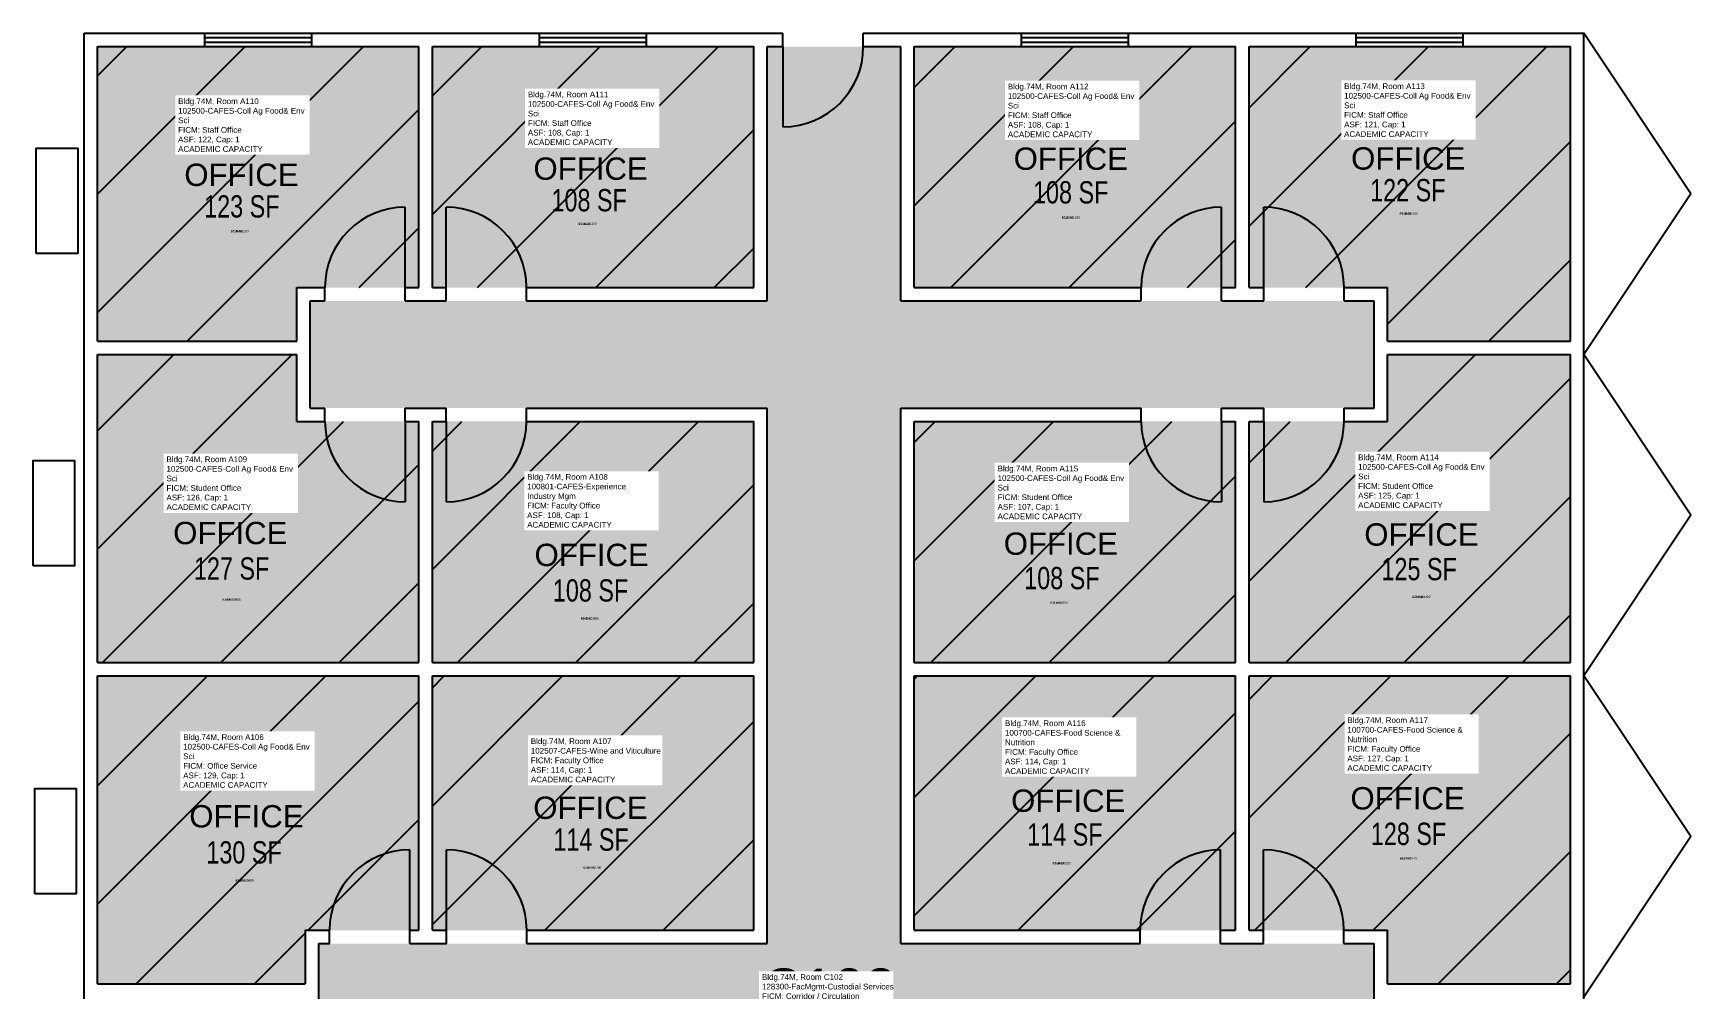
# Model space of a CAD drawing. Header units: inches. Extents: x 21 to 1164, y 3879 to 5666.
# Drawn here: x 421 to 1164, y 5237 to 5666 of the extents above; entities that cross this region are included whole.
import ezdxf
from ezdxf.enums import TextEntityAlignment as Align

# ---------------------------------------------------------------- set-up
doc = ezdxf.new("R2010")
doc.units = ezdxf.units.IN
doc.header["$LTSCALE"] = 0.5
doc.header["$MEASUREMENT"] = 0
for name, color, linetype in [('A-DOOR', 2, 'Continuous'), ('A-GLAZ', 1, 'Continuous'), ('A-IDEN-RNUM', 7, 'Continuous'), ('A-IDEN-SNUM', 4, 'Continuous'), ('A-IDEN-TEXT', 4, 'Continuous'), ('A-IDEN-VNUM', 4, 'Continuous'), ('A-WALL', 5, 'Continuous'), ('AREA-TEXT', 3, 'Continuous'), ('Rooms-Capacity', 4, 'Continuous'), ('Rooms-Category-Color', 7, 'Continuous'), ('Rooms-College-Color', 7, 'Continuous'), ('Rooms-Department-Color', 7, 'Continuous'), ('Rooms-Division-Color', 7, 'Continuous'), ('Rooms-Information', 7, 'Continuous')]:
    doc.layers.add(name, color=color, linetype=linetype)
doc.styles.add('Arial', font='arial.ttf')
doc.styles.add('CP_AREA', font='arial.ttf', dxfattribs={"height": 15})
doc.styles.add('CP_ROOMSNUMBER', font='arial.ttf', dxfattribs={"height": 1})

msp = doc.modelspace()

# ---------------------------------------------------------------- hatches: boundary and pattern name
at = {"layer": 'Rooms-Capacity'}
h = msp.add_hatch(dxfattribs=at)
h.set_pattern_fill('ANSI31', color=256, scale=300, style=0)
h.paths.add_polyline_path([(449.67, 5527.97), (449.67, 5659.97), (593.67, 5659.97), (593.67, 5551.97), (538.89, 5551.97), (538.89, 5527.97)])
h = msp.add_hatch(dxfattribs=at)
h.set_pattern_fill('ANSI31', color=256, scale=300, style=0)
h.paths.add_polyline_path([(599.67, 5551.97), (599.67, 5659.97), (743.67, 5659.97), (743.67, 5551.97)])
h = msp.add_hatch(dxfattribs=at)
h.set_pattern_fill('ANSI31', color=256, scale=300, style=0)
h.paths.add_polyline_path([(815.67, 5551.97), (815.67, 5659.97), (959.67, 5659.97), (959.67, 5551.97)])
h = msp.add_hatch(dxfattribs=at)
h.set_pattern_fill('ANSI31', color=256, scale=300, style=0)
h.paths.add_polyline_path([(965.67, 5551.97), (965.67, 5659.97), (1109.67, 5659.97), (1109.67, 5527.97), (1027.76, 5527.97), (1027.76, 5551.97)])
h = msp.add_hatch(dxfattribs=at)
h.set_pattern_fill('ANSI31', color=256, scale=300, style=0)
h.paths.add_polyline_path([(593.67, 5491.97), (538.89, 5491.97), (538.89, 5521.97), (449.67, 5521.97), (449.67, 5383.97), (593.67, 5383.97)])
h = msp.add_hatch(dxfattribs=at)
h.set_pattern_fill('ANSI31', color=256, scale=300, style=0)
h.paths.add_polyline_path([(965.67, 5491.97), (965.67, 5383.97), (1109.67, 5383.97), (1109.67, 5521.97), (1027.76, 5521.97), (1027.76, 5491.97)])
h = msp.add_hatch(dxfattribs=at)
h.set_pattern_fill('ANSI31', color=256, scale=300, style=0)
h.paths.add_polyline_path([(599.67, 5491.97), (599.67, 5383.97), (743.67, 5383.97), (743.67, 5491.97)])
h = msp.add_hatch(dxfattribs=at)
h.set_pattern_fill('ANSI31', color=256, scale=300, style=0)
h.paths.add_polyline_path([(815.67, 5491.97), (815.67, 5383.97), (959.67, 5383.97), (959.67, 5491.97)])
h = msp.add_hatch(dxfattribs=at)
h.set_pattern_fill('ANSI31', color=256, scale=300, style=0)
h.paths.add_polyline_path([(449.67, 5239.97), (449.67, 5377.97), (593.67, 5377.97), (593.67, 5263.97), (542.69, 5263.97), (542.69, 5239.97)])
h = msp.add_hatch(dxfattribs=at)
h.set_pattern_fill('ANSI31', color=256, scale=300, style=0)
h.paths.add_polyline_path([(599.67, 5263.97), (599.67, 5377.97), (743.67, 5377.97), (743.67, 5263.97)])
h = msp.add_hatch(dxfattribs=at)
h.set_pattern_fill('ANSI31', color=256, scale=300, style=0)
h.paths.add_polyline_path([(959.67, 5263.97), (815.67, 5263.97), (815.67, 5377.97), (959.67, 5377.97)])
h = msp.add_hatch(dxfattribs=at)
h.set_pattern_fill('ANSI31', color=256, scale=300, style=0)
h.paths.add_polyline_path([(965.67, 5263.97), (1027.76, 5263.97), (1027.76, 5239.97), (1109.67, 5239.97), (1109.67, 5377.97), (965.67, 5377.97)])
at = {"layer": 'Rooms-Category-Color', "true_color": 0xfa9ba3}
for points in [[(449.67, 5527.97), (449.67, 5659.97), (593.67, 5659.97), (593.67, 5551.97), (538.89, 5551.97), (538.89, 5527.97)], [(599.67, 5551.97), (599.67, 5659.97), (743.67, 5659.97), (743.67, 5551.97)], [(815.67, 5551.97), (815.67, 5659.97), (959.67, 5659.97), (959.67, 5551.97)], [(965.67, 5551.97), (965.67, 5659.97), (1109.67, 5659.97), (1109.67, 5527.97), (1027.76, 5527.97), (1027.76, 5551.97)], [(593.67, 5491.97), (538.89, 5491.97), (538.89, 5521.97), (449.67, 5521.97), (449.67, 5383.97), (593.67, 5383.97)], [(965.67, 5491.97), (965.67, 5383.97), (1109.67, 5383.97), (1109.67, 5521.97), (1027.76, 5521.97), (1027.76, 5491.97)], [(599.67, 5491.97), (599.67, 5383.97), (743.67, 5383.97), (743.67, 5491.97)], [(815.67, 5491.97), (815.67, 5383.97), (959.67, 5383.97), (959.67, 5491.97)], [(449.67, 5239.97), (449.67, 5377.97), (593.67, 5377.97), (593.67, 5263.97), (542.69, 5263.97), (542.69, 5239.97)], [(599.67, 5263.97), (599.67, 5377.97), (743.67, 5377.97), (743.67, 5263.97)], [(959.67, 5263.97), (815.67, 5263.97), (815.67, 5377.97), (959.67, 5377.97)], [(965.67, 5263.97), (1027.76, 5263.97), (1027.76, 5239.97), (1109.67, 5239.97), (1109.67, 5377.97), (965.67, 5377.97)]]:
    msp.add_hatch(color=241, dxfattribs=at).paths.add_polyline_path(points)
at = {"layer": 'Rooms-Category-Color', "true_color": 0xadadad}
msp.add_hatch(color=253, dxfattribs=at).paths.add_polyline_path([(809.67, 5659.97), (749.67, 5659.97), (749.67, 5545.97), (544.89, 5545.97), (544.89, 5497.97), (749.67, 5497.97), (749.67, 5257.97), (548.69, 5257.97), (548.69, 5209.97), (749.67, 5209.97), (749.67, 5083.97), (809.67, 5083.97), (809.67, 5209.97), (1021.76, 5209.97), (1021.76, 5257.97), (809.67, 5257.97), (809.67, 5497.97), (1021.76, 5497.97), (1021.76, 5545.97), (809.67, 5545.97)])
at = {"layer": 'Rooms-College-Color', "true_color": 0xe3c5e1}
for points in [[(449.67, 5527.97), (449.67, 5659.97), (593.67, 5659.97), (593.67, 5551.97), (538.89, 5551.97), (538.89, 5527.97)], [(599.67, 5551.97), (599.67, 5659.97), (743.67, 5659.97), (743.67, 5551.97)], [(815.67, 5551.97), (815.67, 5659.97), (959.67, 5659.97), (959.67, 5551.97)], [(965.67, 5551.97), (965.67, 5659.97), (1109.67, 5659.97), (1109.67, 5527.97), (1027.76, 5527.97), (1027.76, 5551.97)], [(593.67, 5491.97), (538.89, 5491.97), (538.89, 5521.97), (449.67, 5521.97), (449.67, 5383.97), (593.67, 5383.97)], [(965.67, 5491.97), (965.67, 5383.97), (1109.67, 5383.97), (1109.67, 5521.97), (1027.76, 5521.97), (1027.76, 5491.97)], [(599.67, 5491.97), (599.67, 5383.97), (743.67, 5383.97), (743.67, 5491.97)], [(815.67, 5491.97), (815.67, 5383.97), (959.67, 5383.97), (959.67, 5491.97)], [(449.67, 5239.97), (449.67, 5377.97), (593.67, 5377.97), (593.67, 5263.97), (542.69, 5263.97), (542.69, 5239.97)], [(599.67, 5263.97), (599.67, 5377.97), (743.67, 5377.97), (743.67, 5263.97)], [(959.67, 5263.97), (815.67, 5263.97), (815.67, 5377.97), (959.67, 5377.97)], [(965.67, 5263.97), (1027.76, 5263.97), (1027.76, 5239.97), (1109.67, 5239.97), (1109.67, 5377.97), (965.67, 5377.97)]]:
    msp.add_hatch(color=254, dxfattribs=at).paths.add_polyline_path(points)
at = {"layer": 'Rooms-College-Color', "true_color": 0xadadad}
msp.add_hatch(color=253, dxfattribs=at).paths.add_polyline_path([(809.67, 5659.97), (749.67, 5659.97), (749.67, 5545.97), (544.89, 5545.97), (544.89, 5497.97), (749.67, 5497.97), (749.67, 5257.97), (548.69, 5257.97), (548.69, 5209.97), (749.67, 5209.97), (749.67, 5083.97), (809.67, 5083.97), (809.67, 5209.97), (1021.76, 5209.97), (1021.76, 5257.97), (809.67, 5257.97), (809.67, 5497.97), (1021.76, 5497.97), (1021.76, 5545.97), (809.67, 5545.97)])
at = {"layer": 'Rooms-Department-Color', "true_color": 0xe3c5e1}
for points in [[(449.67, 5527.97), (449.67, 5659.97), (593.67, 5659.97), (593.67, 5551.97), (538.89, 5551.97), (538.89, 5527.97)], [(599.67, 5551.97), (599.67, 5659.97), (743.67, 5659.97), (743.67, 5551.97)], [(815.67, 5551.97), (815.67, 5659.97), (959.67, 5659.97), (959.67, 5551.97)], [(965.67, 5551.97), (965.67, 5659.97), (1109.67, 5659.97), (1109.67, 5527.97), (1027.76, 5527.97), (1027.76, 5551.97)], [(593.67, 5491.97), (538.89, 5491.97), (538.89, 5521.97), (449.67, 5521.97), (449.67, 5383.97), (593.67, 5383.97)], [(965.67, 5491.97), (965.67, 5383.97), (1109.67, 5383.97), (1109.67, 5521.97), (1027.76, 5521.97), (1027.76, 5491.97)], [(599.67, 5491.97), (599.67, 5383.97), (743.67, 5383.97), (743.67, 5491.97)], [(815.67, 5491.97), (815.67, 5383.97), (959.67, 5383.97), (959.67, 5491.97)], [(449.67, 5239.97), (449.67, 5377.97), (593.67, 5377.97), (593.67, 5263.97), (542.69, 5263.97), (542.69, 5239.97)], [(599.67, 5263.97), (599.67, 5377.97), (743.67, 5377.97), (743.67, 5263.97)], [(959.67, 5263.97), (815.67, 5263.97), (815.67, 5377.97), (959.67, 5377.97)], [(965.67, 5263.97), (1027.76, 5263.97), (1027.76, 5239.97), (1109.67, 5239.97), (1109.67, 5377.97), (965.67, 5377.97)]]:
    msp.add_hatch(color=254, dxfattribs=at).paths.add_polyline_path(points)
at = {"layer": 'Rooms-Department-Color', "true_color": 0xacacac}
msp.add_hatch(color=253, dxfattribs=at).paths.add_polyline_path([(809.67, 5659.97), (749.67, 5659.97), (749.67, 5545.97), (544.89, 5545.97), (544.89, 5497.97), (749.67, 5497.97), (749.67, 5257.97), (548.69, 5257.97), (548.69, 5209.97), (749.67, 5209.97), (749.67, 5083.97), (809.67, 5083.97), (809.67, 5209.97), (1021.76, 5209.97), (1021.76, 5257.97), (809.67, 5257.97), (809.67, 5497.97), (1021.76, 5497.97), (1021.76, 5545.97), (809.67, 5545.97)])
at = {"layer": 'Rooms-Division-Color', "true_color": 0xe3c5e1}
for points in [[(449.67, 5527.97), (449.67, 5659.97), (593.67, 5659.97), (593.67, 5551.97), (538.89, 5551.97), (538.89, 5527.97)], [(599.67, 5551.97), (599.67, 5659.97), (743.67, 5659.97), (743.67, 5551.97)], [(815.67, 5551.97), (815.67, 5659.97), (959.67, 5659.97), (959.67, 5551.97)], [(965.67, 5551.97), (965.67, 5659.97), (1109.67, 5659.97), (1109.67, 5527.97), (1027.76, 5527.97), (1027.76, 5551.97)], [(593.67, 5491.97), (538.89, 5491.97), (538.89, 5521.97), (449.67, 5521.97), (449.67, 5383.97), (593.67, 5383.97)], [(965.67, 5491.97), (965.67, 5383.97), (1109.67, 5383.97), (1109.67, 5521.97), (1027.76, 5521.97), (1027.76, 5491.97)], [(599.67, 5491.97), (599.67, 5383.97), (743.67, 5383.97), (743.67, 5491.97)], [(815.67, 5491.97), (815.67, 5383.97), (959.67, 5383.97), (959.67, 5491.97)], [(449.67, 5239.97), (449.67, 5377.97), (593.67, 5377.97), (593.67, 5263.97), (542.69, 5263.97), (542.69, 5239.97)], [(599.67, 5263.97), (599.67, 5377.97), (743.67, 5377.97), (743.67, 5263.97)], [(959.67, 5263.97), (815.67, 5263.97), (815.67, 5377.97), (959.67, 5377.97)], [(965.67, 5263.97), (1027.76, 5263.97), (1027.76, 5239.97), (1109.67, 5239.97), (1109.67, 5377.97), (965.67, 5377.97)]]:
    msp.add_hatch(color=254, dxfattribs=at).paths.add_polyline_path(points)
at = {"layer": 'Rooms-Division-Color', "true_color": 0xadadad}
msp.add_hatch(color=253, dxfattribs=at).paths.add_polyline_path([(809.67, 5659.97), (749.67, 5659.97), (749.67, 5545.97), (544.89, 5545.97), (544.89, 5497.97), (749.67, 5497.97), (749.67, 5257.97), (548.69, 5257.97), (548.69, 5209.97), (749.67, 5209.97), (749.67, 5083.97), (809.67, 5083.97), (809.67, 5209.97), (1021.76, 5209.97), (1021.76, 5257.97), (809.67, 5257.97), (809.67, 5497.97), (1021.76, 5497.97), (1021.76, 5545.97), (809.67, 5545.97)])

# ---------------------------------------------------------------- linework, layer by layer
at = {"layer": 'A-DOOR', "ltscale": 25}
for p, q in [((756.81, 5659.97), (756.81, 5623.97)), ((587.54, 5551.97), (587.54, 5587.97)), ((953.34, 5551.97), (953.34, 5587.97)), ((972.23, 5551.97), (972.23, 5587.97)), ((587.54, 5491.97), (587.54, 5455.97)), ((605.83, 5491.97), (605.83, 5455.97)), ((953.34, 5491.97), (953.34, 5455.97)), ((972.23, 5491.97), (972.23, 5455.97)), ((589.53, 5263.97), (589.53, 5299.97)), ((605.94, 5263.97), (605.94, 5299.97)), ((952.91, 5263.97), (952.91, 5299.97)), ((972.18, 5263.97), (972.18, 5299.97))]:
    msp.add_line(p, q, dxfattribs=at)
for centre, start, end in [((756.81, 5659.97), 270, 360), ((587.54, 5551.97), 90, 180), ((605.83, 5551.97), 0, 90), ((953.34, 5551.97), 90, 180), ((972.23, 5551.97), 0, 90), ((587.54, 5491.97), 180, 270), ((605.83, 5491.97), 270, 0), ((953.34, 5491.97), 180, 270), ((972.23, 5491.97), 270, 0), ((589.53, 5263.97), 90, 180), ((605.94, 5263.97), 0, 90), ((952.91, 5263.97), 90, 180), ((972.18, 5263.97), 0, 90)]:
    msp.add_arc(centre, 36, start, end, dxfattribs=at)
at = {"layer": 'A-GLAZ'}
for p, q in [((497.67, 5665.97), (545.67, 5665.97)), ((647.67, 5665.97), (695.67, 5665.97)), ((863.67, 5665.97), (911.67, 5665.97)), ((1013.67, 5665.97), (1061.67, 5665.97))]:
    msp.add_line(p, q, dxfattribs=at)
at = {"layer": 'A-GLAZ', "ltscale": 25}
for p, q in [((497.67, 5663.97), (545.67, 5663.97)), ((497.67, 5661.97), (545.67, 5661.97)), ((647.67, 5663.97), (695.67, 5663.97)), ((647.67, 5661.97), (695.67, 5661.97)), ((863.67, 5663.97), (911.67, 5663.97)), ((863.67, 5661.97), (911.67, 5661.97)), ((1013.67, 5663.97), (1061.67, 5663.97)), ((1013.67, 5661.97), (1061.67, 5661.97)), ((497.67, 5659.97), (545.67, 5659.97)), ((647.67, 5659.97), (695.67, 5659.97)), ((863.67, 5659.97), (911.67, 5659.97)), ((1013.67, 5659.97), (1061.67, 5659.97))]:
    msp.add_line(p, q, dxfattribs=at)
at = {"layer": 'A-IDEN-TEXT', "ltscale": 25}
for p, q in [((1163.67, 5593.97), (1115.67, 5665.97)), ((1163.67, 5593.97), (1115.67, 5521.97)), ((1163.67, 5449.97), (1115.67, 5521.97)), ((1163.67, 5449.97), (1115.67, 5377.97)), ((1163.67, 5305.97), (1115.67, 5377.97)), ((1163.67, 5305.97), (1115.67, 5233.97))]:
    msp.add_line(p, q, dxfattribs=at)
at = {"layer": 'A-WALL'}
for p, q in [((443.67, 5665.97), (756.81, 5665.97)), ((443.67, 4801.97), (443.67, 5665.97)), ((792.81, 5665.97), (1115.67, 5665.97)), ((1115.67, 4801.97), (1115.67, 5665.97)), ((449.67, 5659.97), (593.67, 5659.97)), ((449.67, 5527.97), (449.67, 5659.97)), ((593.67, 5551.97), (593.67, 5659.97)), ((599.67, 5659.97), (743.67, 5659.97)), ((599.67, 5551.97), (599.67, 5659.97)), ((743.67, 5551.97), (743.67, 5659.97)), ((749.67, 5659.97), (756.81, 5659.97)), ((749.67, 5545.97), (749.67, 5659.97)), ((792.81, 5659.97), (809.67, 5659.97)), ((792.81, 5659.97), (809.67, 5659.97)), ((809.67, 5545.97), (809.67, 5659.97)), ((815.67, 5659.97), (959.67, 5659.97)), ((815.67, 5551.97), (815.67, 5659.97)), ((959.67, 5551.97), (959.67, 5659.97)), ((965.67, 5659.97), (1109.67, 5659.97)), ((965.67, 5551.97), (965.67, 5659.97)), ((1109.67, 5527.97), (1109.67, 5659.97)), ((449.67, 5383.97), (449.67, 5521.97)), ((1109.67, 5383.97), (1109.67, 5521.97)), ((749.67, 5257.97), (749.67, 5497.97)), ((749.67, 5429.81), (749.67, 5497.97)), ((809.67, 5257.97), (809.67, 5497.97)), ((593.67, 5383.97), (593.67, 5491.97)), ((599.67, 5383.97), (599.67, 5491.97)), ((743.67, 5383.97), (743.67, 5491.97)), ((743.67, 5429.81), (743.67, 5491.97)), ((815.67, 5383.97), (815.67, 5491.97)), ((959.67, 5383.97), (959.67, 5491.97)), ((965.67, 5383.97), (965.67, 5491.97)), ((449.67, 5383.97), (593.67, 5383.97)), ((602.67, 5383.97), (743.67, 5383.97)), ((815.67, 5383.97), (959.67, 5383.97)), ((965.67, 5383.97), (1109.67, 5383.97)), ((1027.76, 5383.97), (1109.67, 5383.97)), ((449.67, 5239.97), (449.67, 5377.97)), ((593.67, 5263.97), (593.67, 5377.97)), ((599.67, 5263.97), (599.67, 5377.97)), ((743.67, 5263.97), (743.67, 5377.97)), ((815.67, 5263.97), (815.67, 5377.97)), ((959.67, 5263.97), (959.67, 5377.97)), ((965.67, 5263.97), (965.67, 5377.97)), ((1109.67, 5263.97), (1109.67, 5377.97)), ((542.69, 5263.97), (553.53, 5263.97)), ((589.53, 5263.97), (593.67, 5263.97)), ((599.67, 5263.97), (605.94, 5263.97)), ((641.94, 5263.97), (743.67, 5263.97)), ((815.67, 5263.97), (916.91, 5263.97)), ((952.91, 5263.97), (959.67, 5263.97)), ((965.67, 5263.97), (972.18, 5263.97)), ((1008.18, 5263.97), (1027.76, 5263.97)), ((548.69, 5257.97), (553.53, 5257.97)), ((589.53, 5257.97), (596.67, 5257.97)), ((602.67, 5257.97), (605.94, 5257.97)), ((641.94, 5257.97), (749.67, 5257.97)), ((809.67, 5257.97), (916.91, 5257.97)), ((952.91, 5257.97), (972.18, 5257.97)), ((1008.18, 5257.97), (1021.76, 5257.97)), ((1109.67, 5239.97), (1109.67, 5257.97))]:
    msp.add_line(p, q, dxfattribs=at)
at = {"layer": 'A-WALL', "ltscale": 25}
for p, q in [((497.67, 5659.97), (497.67, 5665.97)), ((545.67, 5659.97), (545.67, 5665.97)), ((647.67, 5659.97), (647.67, 5665.97)), ((695.67, 5659.97), (695.67, 5665.97)), ((756.81, 5659.97), (756.81, 5665.97)), ((792.81, 5659.97), (792.81, 5665.97)), ((863.67, 5659.97), (863.67, 5665.97)), ((911.67, 5659.97), (911.67, 5665.97)), ((1013.67, 5659.97), (1013.67, 5665.97)), ((1061.67, 5659.97), (1061.67, 5665.97)), ((605.83, 5551.97), (605.83, 5587.97)), ((538.89, 5527.97), (538.89, 5551.97)), ((538.89, 5551.97), (551.54, 5551.97)), ((551.54, 5545.97), (551.54, 5551.97)), ((587.54, 5545.97), (587.54, 5551.97)), ((587.54, 5551.97), (593.67, 5551.97)), ((599.67, 5551.97), (605.83, 5551.97)), ((605.83, 5545.97), (605.83, 5551.97)), ((641.83, 5545.97), (641.83, 5551.97)), ((641.83, 5551.97), (743.67, 5551.97)), ((815.67, 5551.97), (917.34, 5551.97)), ((917.34, 5545.97), (917.34, 5551.97)), ((953.34, 5545.97), (953.34, 5551.97)), ((953.34, 5551.97), (959.67, 5551.97)), ((965.67, 5551.97), (972.23, 5551.97)), ((972.23, 5545.97), (972.23, 5551.97)), ((1008.23, 5545.97), (1008.23, 5551.97)), ((1008.23, 5551.97), (1027.76, 5551.97)), ((1027.76, 5527.97), (1027.76, 5551.97)), ((544.89, 5497.97), (544.89, 5545.97)), ((544.89, 5545.97), (551.54, 5545.97)), ((587.54, 5545.97), (605.83, 5545.97)), ((641.83, 5545.97), (749.67, 5545.97)), ((809.67, 5545.97), (917.34, 5545.97)), ((953.34, 5545.97), (972.23, 5545.97)), ((1008.23, 5545.97), (1021.76, 5545.97)), ((1021.76, 5497.97), (1021.76, 5545.97)), ((449.67, 5527.97), (538.89, 5527.97)), ((1027.76, 5527.97), (1109.67, 5527.97)), ((449.67, 5521.97), (538.89, 5521.97)), ((538.89, 5491.97), (538.89, 5521.97)), ((1027.76, 5491.97), (1027.76, 5521.97)), ((1027.76, 5521.97), (1109.67, 5521.97)), ((544.89, 5497.97), (551.54, 5497.97)), ((551.54, 5491.97), (551.54, 5497.97)), ((587.54, 5497.97), (605.83, 5497.97)), ((587.54, 5491.97), (587.54, 5497.97)), ((605.83, 5491.97), (605.83, 5497.97)), ((641.83, 5497.97), (749.67, 5497.97)), ((641.83, 5491.97), (641.83, 5497.97)), ((809.67, 5497.97), (917.34, 5497.97)), ((917.34, 5491.97), (917.34, 5497.97)), ((953.34, 5497.97), (972.23, 5497.97)), ((953.34, 5491.97), (953.34, 5497.97)), ((972.23, 5491.97), (972.23, 5497.97)), ((1008.23, 5497.97), (1021.76, 5497.97)), ((1008.23, 5491.97), (1008.23, 5497.97)), ((538.89, 5491.97), (551.54, 5491.97)), ((587.54, 5491.97), (593.67, 5491.97)), ((599.67, 5491.97), (605.83, 5491.97)), ((641.83, 5491.97), (743.67, 5491.97)), ((815.67, 5491.97), (917.34, 5491.97)), ((953.34, 5491.97), (959.67, 5491.97)), ((965.67, 5491.97), (972.23, 5491.97)), ((1008.23, 5491.97), (1027.76, 5491.97)), ((599.67, 5383.97), (602.67, 5383.97)), ((449.67, 5377.97), (593.67, 5377.97)), ((599.67, 5377.97), (743.67, 5377.97)), ((815.67, 5377.97), (959.67, 5377.97)), ((965.67, 5377.97), (1109.67, 5377.97)), ((542.69, 5263.97), (542.69, 5239.97)), ((553.53, 5257.97), (553.53, 5263.97)), ((589.53, 5257.97), (589.53, 5263.97)), ((605.94, 5257.97), (605.94, 5263.97)), ((641.94, 5257.97), (641.94, 5263.97)), ((916.91, 5257.97), (916.91, 5263.97)), ((952.91, 5257.97), (952.91, 5263.97)), ((972.18, 5257.97), (972.18, 5263.97)), ((1008.18, 5257.97), (1008.18, 5263.97)), ((1027.76, 5239.97), (1027.76, 5263.97)), ((1109.67, 5257.97), (1109.67, 5263.97)), ((548.69, 5257.97), (548.69, 5209.97)), ((596.67, 5257.97), (602.67, 5257.97)), ((1021.76, 5209.97), (1021.76, 5257.97)), ((449.67, 5239.97), (542.69, 5239.97)), ((1027.76, 5239.97), (1109.67, 5239.97))]:
    msp.add_line(p, q, dxfattribs=at)
for points in [[(422.18, 5567.19), (422.18, 5614.43), (440.78, 5614.43), (440.78, 5567.19)], [(420.77, 5427.27), (420.77, 5474.51), (439.36, 5474.51), (439.36, 5427.27)], [(421.48, 5280.29), (421.48, 5327.53), (440.07, 5327.53), (440.07, 5280.29)]]:
    msp.add_lwpolyline(points, close=True, dxfattribs=at)

# ---------------------------------------------------------------- texts
at = {"layer": 'A-IDEN-RNUM', "style": 'CP_ROOMSNUMBER', "width": 0.85}
for s, p in [('A111-00', (665.22, 5580.02)), ('A112-00', (881.75, 5582.82)), ('A113-00', (1033.17, 5584.64)), ('A110-00', (509.31, 5576.7)), ('A109-00', (505.64, 5411.6)), ('A115-00', (876.59, 5410.25)), ('A114-00', (1038.86, 5412.83)), ('A108-00', (666.2, 5403.14)), ('A107-00', (667.24, 5291.49)), ('A116-00', (877.66, 5293.46)), ('A117-00', (1033.29, 5295.64)), ('A106-00', (511.46, 5285.76))]:
    msp.add_text(s, height=1, rotation=0.19599, dxfattribs=at).set_placement(p)
at = {"layer": 'A-IDEN-SNUM', "style": 'CP_ROOMSNUMBER', "width": 0.85}
for s, p in [('074MA11100', (665.22, 5580.02)), ('074MA11200', (881.75, 5582.82)), ('074MA11300', (1033.17, 5584.64)), ('074MA11000', (509.31, 5576.7)), ('074MA10900', (505.64, 5411.6)), ('074MA11500', (876.59, 5410.25)), ('074MA11400', (1038.86, 5412.83)), ('074MA10800', (666.2, 5403.14)), ('074MA10700', (667.24, 5291.49)), ('074MA11600', (877.66, 5293.46)), ('074MA11700', (1033.29, 5295.64)), ('074MA10600', (511.46, 5285.76))]:
    msp.add_text(s, height=1, rotation=0.19599, dxfattribs=at).set_placement(p)
at = {"layer": 'A-IDEN-TEXT', "ltscale": 25, "style": 'Arial'}
for p in [(644.98, 5600.25), (860.19, 5604.71), (1011.41, 5604.82), (488.51, 5597.48), (483.52, 5436.97), (1017.32, 5436.29), (855.73, 5432.19), (645.45, 5427.15), (859.04, 5317), (1011.11, 5318.08), (490.74, 5310.02), (644.88, 5313.84)]:
    msp.add_text('OFFICE', height=10, dxfattribs=at).set_placement(p)
at = {"layer": 'A-IDEN-VNUM', "ltscale": 25, "style": 'Arial'}
for s, p in [('A111', (642.48, 5615.77)), ('A112', (857.58, 5619.31)), ('A113', (1008.28, 5619.43)), ('A110', (485.74, 5612.72)), ('A109', (480.52, 5452.25)), ('A114', (1014.56, 5453.12)), ('A108', (642.17, 5444.34)), ('A115', (852.99, 5448.1)), ('A116', (856.3, 5333.96)), ('A117', (1009.74, 5335.32)), ('A106', (488.01, 5327.73)), ('A107', (643.79, 5330.19)), ('C102', (747.37, 5228.8))]:
    msp.add_text(s, height=18, dxfattribs=at).set_placement(p)
at = {"layer": 'AREA-TEXT', "style": 'CP_AREA', "width": 0.75}
for s, p in [('108 SF', (669.94, 5591.11)), ('108 SF', (885.75, 5594.63)), ('122 SF', (1036.82, 5595.6)), ('123 SF', (514.3, 5588.34)), ('127 SF', (509.73, 5426.06)), ('125 SF', (1041.9, 5425.8)), ('108 SF', (881.8, 5421.77)), ('108 SF', (670.57, 5416.24)), ('114 SF', (883.14, 5306.87)), ('128 SF', (1037.13, 5307.14)), ('114 SF', (670.79, 5304.57)), ('130 SF', (515.28, 5298.84))]:
    msp.add_text(s, height=10, dxfattribs=at).set_placement(p, align=Align.MIDDLE_CENTER)

# ---------------------------------------------------------------- next in the draw order: texts
at = {"layer": 'Rooms-Information', "width": 57.6, "attachment_point": 7, "style": 'Arial', "bg_fill": 3, "box_fill_scale": 1.5, "bg_fill_color": 256, "bg_fill_true_color": 13158600, "bg_fill_transparency": 0}
for s, insert, char_height in [('Bldg.74M, Room A111^M^J102500-CAFES-Coll Ag Food& Env Sci^M^JFICM: Staff Office^M^JASF: 108, Cap: 1^M^JACADEMIC CAPACITY', (642.48, 5615.77), 2.57143), ('Bldg.74M, Room A112^M^J102500-CAFES-Coll Ag Food& Env Sci^M^JFICM: Staff Office^M^JASF: 108, Cap: 1^M^JACADEMIC CAPACITY', (857.58, 5619.31), 2.57143), ('Bldg.74M, Room A113^M^J102500-CAFES-Coll Ag Food& Env Sci^M^JFICM: Staff Office^M^JASF: 121, Cap: 1^M^JACADEMIC CAPACITY', (1008.28, 5619.43), 2.57143), ('Bldg.74M, Room A110^M^J102500-CAFES-Coll Ag Food& Env Sci^M^JFICM: Staff Office^M^JASF: 122, Cap: 1^M^JACADEMIC CAPACITY', (485.74, 5612.72), 2.57143), ('Bldg.74M, Room A109^M^J102500-CAFES-Coll Ag Food& Env Sci^M^JFICM: Student Office^M^JASF: 126, Cap: 1^M^JACADEMIC CAPACITY', (480.52, 5452.25), 2.57143), ('Bldg.74M, Room A114^M^J102500-CAFES-Coll Ag Food& Env Sci^M^JFICM: Student Office^M^JASF: 125, Cap: 1^M^JACADEMIC CAPACITY', (1014.56, 5453.12), 2.57143), ('Bldg.74M, Room A108^M^J100801-CAFES-Experience Industry Mgm^M^JFICM: Faculty Office^M^JASF: 108, Cap: 1^M^JACADEMIC CAPACITY', (642.17, 5444.34), 2.57143), ('Bldg.74M, Room A115^M^J102500-CAFES-Coll Ag Food& Env Sci^M^JFICM: Student Office^M^JASF: 107, Cap: 1^M^JACADEMIC CAPACITY', (852.99, 5448.1), 2.57143), ('Bldg.74M, Room A116^M^J100700-CAFES-Food Science & Nutrition^M^JFICM: Faculty Office^M^JASF: 114, Cap: 1^M^JACADEMIC CAPACITY', (856.3, 5333.96), 2.57143), ('Bldg.74M, Room A117^M^J100700-CAFES-Food Science & Nutrition^M^JFICM: Faculty Office^M^JASF: 127, Cap: 1^M^JACADEMIC CAPACITY', (1009.74, 5335.32), 2.57143), ('Bldg.74M, Room A106^M^J102500-CAFES-Coll Ag Food& Env Sci^M^JFICM: Office Service^M^JASF: 129, Cap: 1^M^JACADEMIC CAPACITY', (488.01, 5327.73), 2.57143), ('Bldg.74M, Room A107^M^J102507-CAFES-Wine and Viticulture^M^JFICM: Faculty Office^M^JASF: 114, Cap: 1^M^JACADEMIC CAPACITY', (643.79, 5330.19), 2.57143), ('Bldg.74M, Room C102^M^J128300-FacMgmt-Custodial Services^M^JFICM: Corridor / Circulation^M^JASF: ', (747.37, 5228.8), 2.5714)]:
    msp.add_mtext(s, dxfattribs=dict(at, insert=insert, char_height=char_height))

doc.saveas('drawing.dxf')
